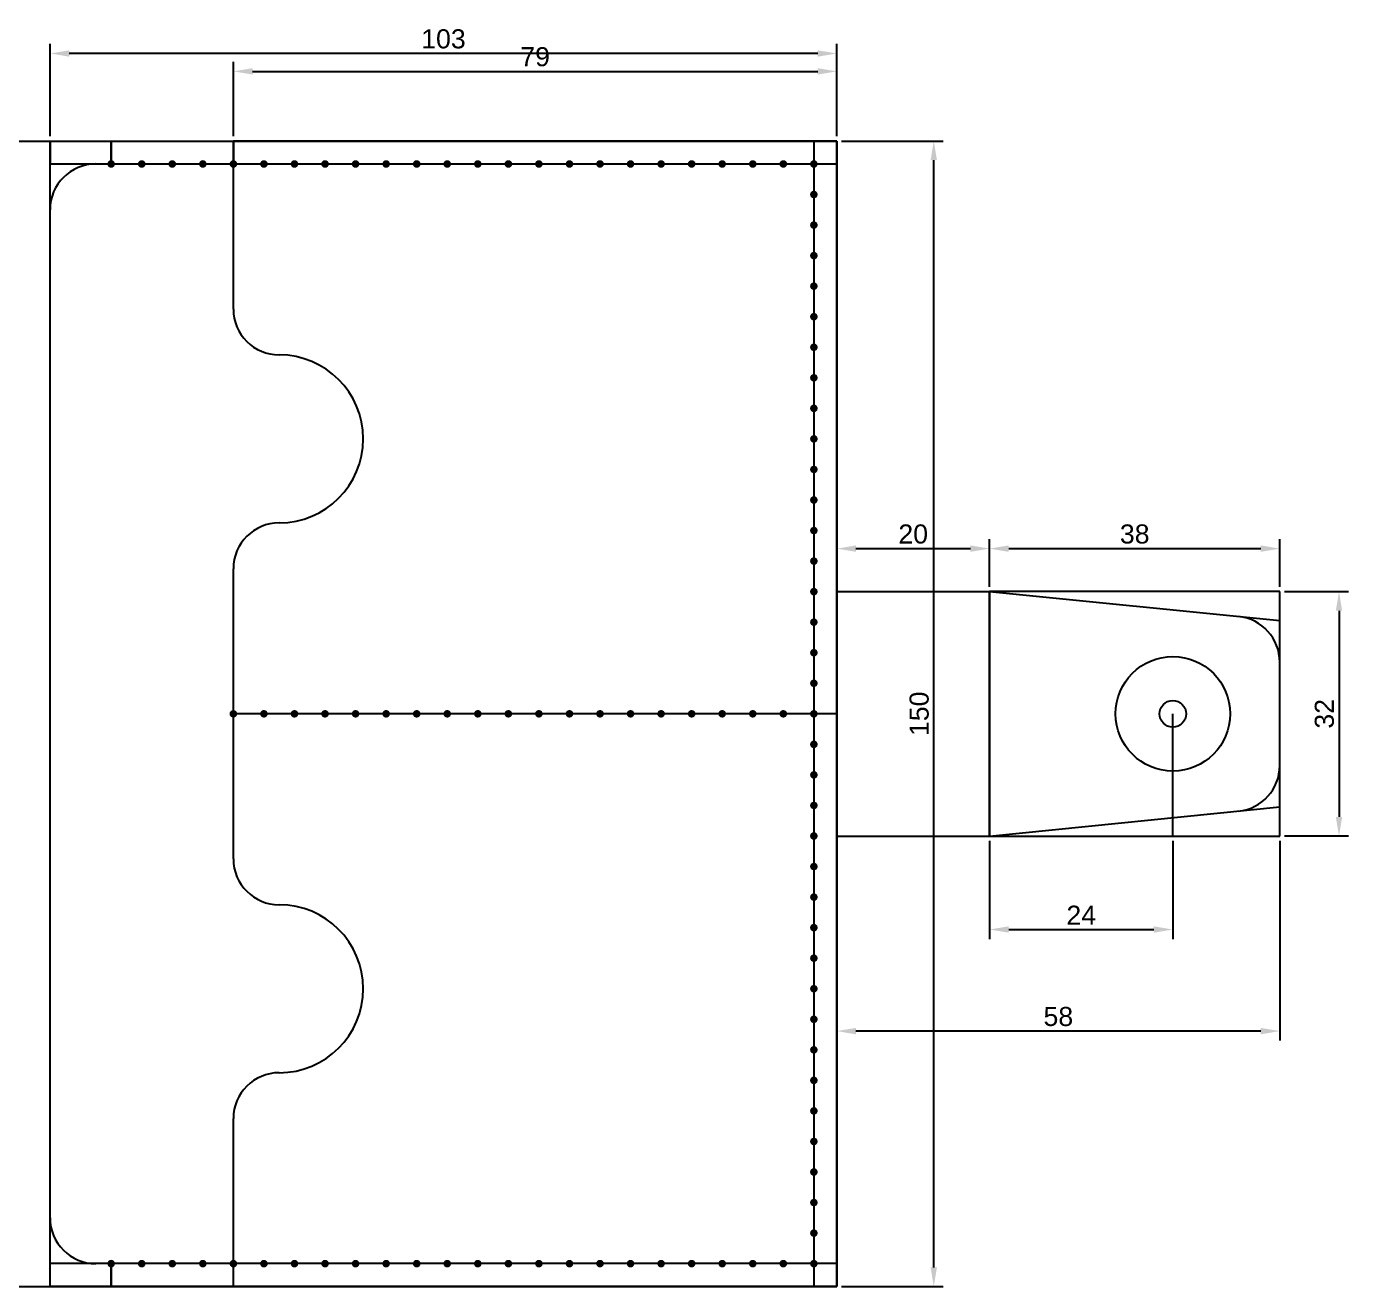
# Model space of a CAD drawing. Header units: millimetres. Extents: x 1335 to 6986, y 304 to 1543.
# Drawn here: x 1972.6 to 2145.7, y 325.8 to 490.8 of the extents above; entities that cross this region are included whole.
import ezdxf

# ---------------------------------------------------------------- set-up
doc = ezdxf.new("R2010")
doc.units = ezdxf.units.MM
doc.styles.get("Standard").update_dxf_attribs({"font": 'arial.ttf'})
doc.dimstyles.new('ISO-25', dxfattribs={"dimtxt": 2.5, "dimasz": 2.5, "dimexe": 1.25, "dimexo": 0.625, "dimtad": 1, "dimtxsty": 'Standard', "dimcen": 2.5, "dimadec": 0, "dimazin": 0, "dimtfac": 1, "dimtmove": 0, "dimatfit": 3, "dimfxl": 1, "dimarcsym": 0})

# ---------------------------------------------------------------- blocks, each defined once
blk = doc.blocks.new('*D61')
at = {"color": 0, "lineweight": -2, "transparency": 16777216}
for p, q in [((2079.36, 475.77), (2092.68, 475.77)), ((2091.43, 328.27), (2091.43, 473.27)), ((2079.36, 325.77), (2092.68, 325.77))]:
    blk.add_line(p, q, dxfattribs=at)
at = {"color": 0, "transparency": 16777216}
for points in [[(2091.02, 473.27), (2091.85, 473.27), (2091.43, 475.77)], [(2091.02, 328.27), (2091.85, 328.27), (2091.43, 325.77)]]:
    blk.add_solid(points, dxfattribs=at)
at = {"layer": 'Defpoints', "color": 0, "transparency": 16777216}
for p in [(2078.74, 475.77), (2091.43, 475.77), (2078.74, 325.77)]:
    blk.add_point(p, dxfattribs=at)
at = {"color": 0, "transparency": 16777216, "insert": (2089.53, 400.77), "char_height": 2.5, "attachment_point": 5, "rotation": 90}
blk.add_mtext('150', dxfattribs=at)
blk = doc.blocks.new('*D62')
at = {"color": 0, "lineweight": -2, "transparency": 16777216}
for p, q in [((1975.74, 476.39), (1975.74, 488.49)), ((2078.74, 476.39), (2078.74, 488.49)), ((2076.24, 487.24), (1978.24, 487.24))]:
    blk.add_line(p, q, dxfattribs=at)
at = {"color": 0, "transparency": 16777216}
for points in [[(1978.24, 487.65), (1978.24, 486.82), (1975.74, 487.24)], [(2076.24, 487.65), (2076.24, 486.82), (2078.74, 487.24)]]:
    blk.add_solid(points, dxfattribs=at)
at = {"layer": 'Defpoints', "color": 0, "transparency": 16777216}
for p in [(1975.74, 487.24), (1975.74, 475.77), (2078.74, 475.77)]:
    blk.add_point(p, dxfattribs=at)
at = {"color": 0, "transparency": 16777216, "insert": (2027.24, 489.14), "char_height": 2.5, "attachment_point": 5}
blk.add_mtext('103', dxfattribs=at)
blk = doc.blocks.new('*D63')
at = {"color": 0, "lineweight": -2, "transparency": 16777216}
for p, q in [((1999.74, 476.39), (1999.74, 486.15)), ((2002.24, 484.9), (2076.24, 484.9)), ((2078.74, 476.39), (2078.74, 486.15))]:
    blk.add_line(p, q, dxfattribs=at)
at = {"color": 0, "transparency": 16777216}
for points in [[(2002.24, 485.31), (2002.24, 484.48), (1999.74, 484.9)], [(2076.24, 485.31), (2076.24, 484.48), (2078.74, 484.9)]]:
    blk.add_solid(points, dxfattribs=at)
at = {"layer": 'Defpoints', "color": 0, "transparency": 16777216}
for p in [(2078.74, 484.9), (1999.74, 475.77), (2078.74, 475.77)]:
    blk.add_point(p, dxfattribs=at)
at = {"color": 0, "transparency": 16777216, "insert": (2039.24, 486.8), "char_height": 2.5, "attachment_point": 5}
blk.add_mtext('79', dxfattribs=at)
blk = doc.blocks.new('*D60')
at = {"color": 0, "lineweight": -2, "transparency": 16777216}
for p, q in [((2098.74, 384.14), (2098.74, 371.27)), ((2122.74, 384.14), (2122.74, 371.27)), ((2101.24, 372.52), (2120.24, 372.52))]:
    blk.add_line(p, q, dxfattribs=at)
at = {"color": 0, "transparency": 16777216}
for points in [[(2101.24, 372.94), (2101.24, 372.11), (2098.74, 372.52)], [(2120.24, 372.94), (2120.24, 372.11), (2122.74, 372.52)]]:
    blk.add_solid(points, dxfattribs=at)
at = {"layer": 'Defpoints', "color": 0, "transparency": 16777216}
for p in [(2098.74, 384.77), (2122.74, 384.77), (2122.74, 372.52)]:
    blk.add_point(p, dxfattribs=at)
at = {"color": 0, "transparency": 16777216, "insert": (2110.74, 374.4), "char_height": 2.5, "attachment_point": 5}
blk.add_mtext('24', dxfattribs=at)
blk = doc.blocks.new('*D64')
at = {"color": 0, "lineweight": -2, "transparency": 16777216}
for p, q in [((2137.36, 416.77), (2145.74, 416.77)), ((2144.49, 414.27), (2144.49, 387.27)), ((2137.36, 384.77), (2145.74, 384.77))]:
    blk.add_line(p, q, dxfattribs=at)
at = {"color": 0, "transparency": 16777216}
for points in [[(2144.07, 414.27), (2144.9, 414.27), (2144.49, 416.77)], [(2144.07, 387.27), (2144.9, 387.27), (2144.49, 384.77)]]:
    blk.add_solid(points, dxfattribs=at)
at = {"layer": 'Defpoints', "color": 0, "transparency": 16777216}
for p in [(2136.74, 416.77), (2136.74, 384.77), (2144.49, 384.77)]:
    blk.add_point(p, dxfattribs=at)
at = {"color": 0, "transparency": 16777216, "insert": (2142.58, 400.77), "char_height": 2.5, "attachment_point": 5, "rotation": 90}
blk.add_mtext('32', dxfattribs=at)
blk = doc.blocks.new('*D65')
at = {"color": 0, "lineweight": -2, "transparency": 16777216}
for p, q in [((2098.74, 417.39), (2098.74, 423.65)), ((2101.24, 422.4), (2134.24, 422.4)), ((2136.74, 417.39), (2136.74, 423.65))]:
    blk.add_line(p, q, dxfattribs=at)
at = {"color": 0, "transparency": 16777216}
for points in [[(2101.24, 422.82), (2101.24, 421.98), (2098.74, 422.4)], [(2134.24, 422.82), (2134.24, 421.98), (2136.74, 422.4)]]:
    blk.add_solid(points, dxfattribs=at)
at = {"layer": 'Defpoints', "color": 0, "transparency": 16777216}
for p in [(2136.74, 422.4), (2098.74, 416.77), (2136.74, 416.77)]:
    blk.add_point(p, dxfattribs=at)
at = {"color": 0, "transparency": 16777216, "insert": (2117.74, 424.3), "char_height": 2.5, "attachment_point": 5}
blk.add_mtext('38', dxfattribs=at)
blk = doc.blocks.new('*D66')
at = {"color": 0, "lineweight": -2, "transparency": 16777216}
for p, q in [((2078.74, 384.14), (2078.74, 357.97)), ((2136.74, 384.14), (2136.74, 357.97)), ((2134.24, 359.22), (2081.24, 359.22))]:
    blk.add_line(p, q, dxfattribs=at)
at = {"color": 0, "transparency": 16777216}
for points in [[(2081.24, 359.64), (2081.24, 358.8), (2078.74, 359.22)], [(2134.24, 359.64), (2134.24, 358.8), (2136.74, 359.22)]]:
    blk.add_solid(points, dxfattribs=at)
at = {"layer": 'Defpoints', "color": 0, "transparency": 16777216}
for p in [(2078.74, 384.77), (2136.74, 384.77), (2078.74, 359.22)]:
    blk.add_point(p, dxfattribs=at)
at = {"color": 0, "transparency": 16777216, "insert": (2107.74, 361.12), "char_height": 2.5, "attachment_point": 5}
blk.add_mtext('58', dxfattribs=at)
blk = doc.blocks.new('*D67')
at = {"color": 0, "lineweight": -2, "transparency": 16777216}
for p, q in [((2078.74, 417.39), (2078.74, 423.65)), ((2081.24, 422.4), (2096.24, 422.4)), ((2098.74, 417.39), (2098.74, 423.65))]:
    blk.add_line(p, q, dxfattribs=at)
at = {"color": 0, "transparency": 16777216}
for points in [[(2081.24, 422.82), (2081.24, 421.98), (2078.74, 422.4)], [(2096.24, 422.82), (2096.24, 421.98), (2098.74, 422.4)]]:
    blk.add_solid(points, dxfattribs=at)
at = {"layer": 'Defpoints', "color": 0, "transparency": 16777216}
for p in [(2098.74, 422.4), (2078.74, 416.77), (2098.74, 416.77)]:
    blk.add_point(p, dxfattribs=at)
at = {"color": 0, "transparency": 16777216, "insert": (2088.74, 424.3), "char_height": 2.5, "attachment_point": 5}
blk.add_mtext('20', dxfattribs=at)

msp = doc.modelspace()

# ---------------------------------------------------------------- hatches: boundary and pattern name
h = msp.add_hatch(color=256)
h.dxf.hatch_style = 1
h.paths.add_polyline_path([(1983.235, 472.768, -1), (1984.235, 472.768, -1)])
h = msp.add_hatch(color=256)
h.dxf.hatch_style = 1
h.paths.add_polyline_path([(1987.235, 472.768, -1), (1988.235, 472.768, -1)])
h = msp.add_hatch(color=256)
h.dxf.hatch_style = 1
h.paths.add_polyline_path([(1991.235, 472.768, -1), (1992.235, 472.768, -1)])
h = msp.add_hatch(color=256)
h.dxf.hatch_style = 1
h.paths.add_polyline_path([(1995.235, 472.768, -1), (1996.235, 472.768, -1)])
h = msp.add_hatch(color=256)
h.dxf.hatch_style = 1
h.paths.add_polyline_path([(1999.235, 472.768, -1), (2000.235, 472.768, -1)])
h = msp.add_hatch(color=256)
h.dxf.hatch_style = 1
h.paths.add_polyline_path([(2000.235, 472.768, 1), (1999.235, 472.768, 1)])
h = msp.add_hatch(color=256)
h.dxf.hatch_style = 1
h.paths.add_polyline_path([(2003.235, 472.768, -1), (2004.235, 472.768, -1)])
h = msp.add_hatch(color=256)
h.dxf.hatch_style = 1
h.paths.add_polyline_path([(2004.235, 472.768, 1), (2003.235, 472.768, 1)])
h = msp.add_hatch(color=256)
h.dxf.hatch_style = 1
h.paths.add_polyline_path([(2007.235, 472.768, -1), (2008.235, 472.768, -1)])
h = msp.add_hatch(color=256)
h.dxf.hatch_style = 1
h.paths.add_polyline_path([(2008.235, 472.768, 1), (2007.235, 472.768, 1)])
h = msp.add_hatch(color=256)
h.dxf.hatch_style = 1
h.paths.add_polyline_path([(2011.235, 472.768, -1), (2012.235, 472.768, -1)])
h = msp.add_hatch(color=256)
h.dxf.hatch_style = 1
h.paths.add_polyline_path([(2012.235, 472.768, 1), (2011.235, 472.768, 1)])
h = msp.add_hatch(color=256)
h.dxf.hatch_style = 1
h.paths.add_polyline_path([(2015.235, 472.768, -1), (2016.235, 472.768, -1)])
h = msp.add_hatch(color=256)
h.dxf.hatch_style = 1
h.paths.add_polyline_path([(2016.235, 472.768, 1), (2015.235, 472.768, 1)])
h = msp.add_hatch(color=256)
h.dxf.hatch_style = 1
h.paths.add_polyline_path([(2019.235, 472.768, -1), (2020.235, 472.768, -1)])
h = msp.add_hatch(color=256)
h.dxf.hatch_style = 1
h.paths.add_polyline_path([(2020.235, 472.768, 1), (2019.235, 472.768, 1)])
h = msp.add_hatch(color=256)
h.dxf.hatch_style = 1
h.paths.add_polyline_path([(2023.235, 472.768, -1), (2024.235, 472.768, -1)])
h = msp.add_hatch(color=256)
h.dxf.hatch_style = 1
h.paths.add_polyline_path([(2024.235, 472.768, 1), (2023.235, 472.768, 1)])
h = msp.add_hatch(color=256)
h.dxf.hatch_style = 1
h.paths.add_polyline_path([(2027.235, 472.768, -1), (2028.235, 472.768, -1)])
h = msp.add_hatch(color=256)
h.dxf.hatch_style = 1
h.paths.add_polyline_path([(2028.235, 472.768, 1), (2027.235, 472.768, 1)])
h = msp.add_hatch(color=256)
h.dxf.hatch_style = 1
h.paths.add_polyline_path([(2031.235, 472.768, -1), (2032.235, 472.768, -1)])
h = msp.add_hatch(color=256)
h.dxf.hatch_style = 1
h.paths.add_polyline_path([(2032.235, 472.768, 1), (2031.235, 472.768, 1)])
h = msp.add_hatch(color=256)
h.dxf.hatch_style = 1
h.paths.add_polyline_path([(2035.235, 472.768, -1), (2036.235, 472.768, -1)])
h = msp.add_hatch(color=256)
h.dxf.hatch_style = 1
h.paths.add_polyline_path([(2036.235, 472.768, 1), (2035.235, 472.768, 1)])
h = msp.add_hatch(color=256)
h.dxf.hatch_style = 1
h.paths.add_polyline_path([(2039.235, 472.768, -1), (2040.235, 472.768, -1)])
h = msp.add_hatch(color=256)
h.dxf.hatch_style = 1
h.paths.add_polyline_path([(2040.235, 472.768, 1), (2039.235, 472.768, 1)])
h = msp.add_hatch(color=256)
h.dxf.hatch_style = 1
h.paths.add_polyline_path([(2043.235, 472.768, -1), (2044.235, 472.768, -1)])
h = msp.add_hatch(color=256)
h.dxf.hatch_style = 1
h.paths.add_polyline_path([(2044.235, 472.768, 1), (2043.235, 472.768, 1)])
h = msp.add_hatch(color=256)
h.dxf.hatch_style = 1
h.paths.add_polyline_path([(2047.235, 472.768, -1), (2048.235, 472.768, -1)])
h = msp.add_hatch(color=256)
h.dxf.hatch_style = 1
h.paths.add_polyline_path([(2048.235, 472.768, 1), (2047.235, 472.768, 1)])
h = msp.add_hatch(color=256)
h.dxf.hatch_style = 1
h.paths.add_polyline_path([(2051.235, 472.768, -1), (2052.235, 472.768, -1)])
h = msp.add_hatch(color=256)
h.dxf.hatch_style = 1
h.paths.add_polyline_path([(2052.235, 472.768, 1), (2051.235, 472.768, 1)])
h = msp.add_hatch(color=256)
h.dxf.hatch_style = 1
h.paths.add_polyline_path([(2055.235, 472.768, -1), (2056.235, 472.768, -1)])
h = msp.add_hatch(color=256)
h.dxf.hatch_style = 1
h.paths.add_polyline_path([(2056.235, 472.768, 1), (2055.235, 472.768, 1)])
h = msp.add_hatch(color=256)
h.dxf.hatch_style = 1
h.paths.add_polyline_path([(2059.235, 472.768, -1), (2060.235, 472.768, -1)])
h = msp.add_hatch(color=256)
h.dxf.hatch_style = 1
h.paths.add_polyline_path([(2060.235, 472.768, 1), (2059.235, 472.768, 1)])
h = msp.add_hatch(color=256)
h.dxf.hatch_style = 1
h.paths.add_polyline_path([(2063.235, 472.768, -1), (2064.235, 472.768, -1)])
h = msp.add_hatch(color=256)
h.dxf.hatch_style = 1
h.paths.add_polyline_path([(2064.235, 472.768, 1), (2063.235, 472.768, 1)])
h = msp.add_hatch(color=256)
h.dxf.hatch_style = 1
h.paths.add_polyline_path([(2067.235, 472.768, -1), (2068.235, 472.768, -1)])
h = msp.add_hatch(color=256)
h.dxf.hatch_style = 1
h.paths.add_polyline_path([(2068.235, 472.768, 1), (2067.235, 472.768, 1)])
h = msp.add_hatch(color=256)
h.dxf.hatch_style = 1
h.paths.add_polyline_path([(2071.235, 472.768, -1), (2072.235, 472.768, -1)])
h = msp.add_hatch(color=256)
h.dxf.hatch_style = 1
h.paths.add_polyline_path([(2072.235, 472.768, 1), (2071.235, 472.768, 1)])
h = msp.add_hatch(color=256)
h.dxf.hatch_style = 1
h.paths.add_polyline_path([(2075.235, 472.768, -1), (2076.235, 472.768, -1)])
h = msp.add_hatch(color=256)
h.dxf.hatch_style = 1
h.paths.add_polyline_path([(2076.235, 472.768, 1), (2075.235, 472.768, 1)])
h = msp.add_hatch(color=256)
h.dxf.hatch_style = 1
h.paths.add_polyline_path([(2075.235, 468.768, -1), (2076.235, 468.768, -1)])
h = msp.add_hatch(color=256)
h.dxf.hatch_style = 1
h.paths.add_polyline_path([(2076.235, 468.768, 1), (2075.235, 468.768, 1)])
h = msp.add_hatch(color=256)
h.dxf.hatch_style = 1
h.paths.add_polyline_path([(2075.235, 464.768, -1), (2076.235, 464.768, -1)])
h = msp.add_hatch(color=256)
h.dxf.hatch_style = 1
h.paths.add_polyline_path([(2076.235, 464.768, 1), (2075.235, 464.768, 1)])
h = msp.add_hatch(color=256)
h.dxf.hatch_style = 1
h.paths.add_polyline_path([(2075.235, 460.768, -1), (2076.235, 460.768, -1)])
h = msp.add_hatch(color=256)
h.dxf.hatch_style = 1
h.paths.add_polyline_path([(2076.235, 460.768, 1), (2075.235, 460.768, 1)])
h = msp.add_hatch(color=256)
h.dxf.hatch_style = 1
h.paths.add_polyline_path([(2075.235, 456.768, -1), (2076.235, 456.768, -1)])
h = msp.add_hatch(color=256)
h.dxf.hatch_style = 1
h.paths.add_polyline_path([(2076.235, 456.768, 1), (2075.235, 456.768, 1)])
h = msp.add_hatch(color=256)
h.dxf.hatch_style = 1
h.paths.add_polyline_path([(2075.235, 452.768, -1), (2076.235, 452.768, -1)])
h = msp.add_hatch(color=256)
h.dxf.hatch_style = 1
h.paths.add_polyline_path([(2076.235, 452.768, 1), (2075.235, 452.768, 1)])
h = msp.add_hatch(color=256)
h.dxf.hatch_style = 1
h.paths.add_polyline_path([(2075.235, 448.768, -1), (2076.235, 448.768, -1)])
h = msp.add_hatch(color=256)
h.dxf.hatch_style = 1
h.paths.add_polyline_path([(2076.235, 448.768, 1), (2075.235, 448.768, 1)])
h = msp.add_hatch(color=256)
h.dxf.hatch_style = 1
h.paths.add_polyline_path([(2075.235, 444.768, -1), (2076.235, 444.768, -1)])
h = msp.add_hatch(color=256)
h.dxf.hatch_style = 1
h.paths.add_polyline_path([(2076.235, 444.768, 1), (2075.235, 444.768, 1)])
h = msp.add_hatch(color=256)
h.dxf.hatch_style = 1
h.paths.add_polyline_path([(2075.235, 440.768, -1), (2076.235, 440.768, -1)])
h = msp.add_hatch(color=256)
h.dxf.hatch_style = 1
h.paths.add_polyline_path([(2076.235, 440.768, 1), (2075.235, 440.768, 1)])
h = msp.add_hatch(color=256)
h.dxf.hatch_style = 1
h.paths.add_polyline_path([(2075.235, 436.768, -1), (2076.235, 436.768, -1)])
h = msp.add_hatch(color=256)
h.dxf.hatch_style = 1
h.paths.add_polyline_path([(2076.235, 436.768, 1), (2075.235, 436.768, 1)])
h = msp.add_hatch(color=256)
h.dxf.hatch_style = 1
h.paths.add_polyline_path([(2075.235, 432.768, -1), (2076.235, 432.768, -1)])
h = msp.add_hatch(color=256)
h.dxf.hatch_style = 1
h.paths.add_polyline_path([(2076.235, 432.768, 1), (2075.235, 432.768, 1)])
h = msp.add_hatch(color=256)
h.dxf.hatch_style = 1
h.paths.add_polyline_path([(2075.235, 428.768, -1), (2076.235, 428.768, -1)])
h = msp.add_hatch(color=256)
h.dxf.hatch_style = 1
h.paths.add_polyline_path([(2076.235, 428.768, 1), (2075.235, 428.768, 1)])
h = msp.add_hatch(color=256)
h.dxf.hatch_style = 1
h.paths.add_polyline_path([(2075.235, 424.768, -1), (2076.235, 424.768, -1)])
h = msp.add_hatch(color=256)
h.dxf.hatch_style = 1
h.paths.add_polyline_path([(2076.235, 424.768, 1), (2075.235, 424.768, 1)])
h = msp.add_hatch(color=256)
h.dxf.hatch_style = 1
h.paths.add_polyline_path([(2075.235, 420.768, -1), (2076.235, 420.768, -1)])
h = msp.add_hatch(color=256)
h.dxf.hatch_style = 1
h.paths.add_polyline_path([(2076.235, 420.768, 1), (2075.235, 420.768, 1)])
h = msp.add_hatch(color=256)
h.dxf.hatch_style = 1
h.paths.add_polyline_path([(2075.235, 416.768, -1), (2076.235, 416.768, -1)])
h = msp.add_hatch(color=256)
h.dxf.hatch_style = 1
h.paths.add_polyline_path([(2076.235, 416.768, 1), (2075.235, 416.768, 1)])
h = msp.add_hatch(color=256)
h.dxf.hatch_style = 1
h.paths.add_polyline_path([(2075.235, 412.768, -1), (2076.235, 412.768, -1)])
h = msp.add_hatch(color=256)
h.dxf.hatch_style = 1
h.paths.add_polyline_path([(2076.235, 412.768, 1), (2075.235, 412.768, 1)])
h = msp.add_hatch(color=256)
h.dxf.hatch_style = 1
h.paths.add_polyline_path([(2075.235, 408.768, -1), (2076.235, 408.768, -1)])
h = msp.add_hatch(color=256)
h.dxf.hatch_style = 1
h.paths.add_polyline_path([(2076.235, 408.768, 1), (2075.235, 408.768, 1)])
h = msp.add_hatch(color=256)
h.dxf.hatch_style = 1
h.paths.add_polyline_path([(2075.235, 404.768, -1), (2076.235, 404.768, -1)])
h = msp.add_hatch(color=256)
h.dxf.hatch_style = 1
h.paths.add_polyline_path([(2076.235, 404.768, 1), (2075.235, 404.768, 1)])
h = msp.add_hatch(color=256)
h.dxf.hatch_style = 1
h.paths.add_polyline_path([(2000.235, 400.768, 1), (1999.235, 400.768, 1)])
h = msp.add_hatch(color=256)
h.dxf.hatch_style = 1
h.paths.add_polyline_path([(2004.235, 400.768, 1), (2003.235, 400.768, 1)])
h = msp.add_hatch(color=256)
h.dxf.hatch_style = 1
h.paths.add_polyline_path([(2008.235, 400.768, 1), (2007.235, 400.768, 1)])
h = msp.add_hatch(color=256)
h.dxf.hatch_style = 1
h.paths.add_polyline_path([(2012.235, 400.768, 1), (2011.235, 400.768, 1)])
h = msp.add_hatch(color=256)
h.dxf.hatch_style = 1
h.paths.add_polyline_path([(2016.235, 400.768, 1), (2015.235, 400.768, 1)])
h = msp.add_hatch(color=256)
h.dxf.hatch_style = 1
h.paths.add_polyline_path([(2020.235, 400.768, 1), (2019.235, 400.768, 1)])
h = msp.add_hatch(color=256)
h.dxf.hatch_style = 1
h.paths.add_polyline_path([(2024.235, 400.768, 1), (2023.235, 400.768, 1)])
h = msp.add_hatch(color=256)
h.dxf.hatch_style = 1
h.paths.add_polyline_path([(2028.235, 400.768, 1), (2027.235, 400.768, 1)])
h = msp.add_hatch(color=256)
h.dxf.hatch_style = 1
h.paths.add_polyline_path([(2032.235, 400.768, 1), (2031.235, 400.768, 1)])
h = msp.add_hatch(color=256)
h.dxf.hatch_style = 1
h.paths.add_polyline_path([(2036.235, 400.768, 1), (2035.235, 400.768, 1)])
h = msp.add_hatch(color=256)
h.dxf.hatch_style = 1
h.paths.add_polyline_path([(2040.235, 400.768, 1), (2039.235, 400.768, 1)])
h = msp.add_hatch(color=256)
h.dxf.hatch_style = 1
h.paths.add_polyline_path([(2044.235, 400.768, 1), (2043.235, 400.768, 1)])
h = msp.add_hatch(color=256)
h.dxf.hatch_style = 1
h.paths.add_polyline_path([(2048.235, 400.768, 1), (2047.235, 400.768, 1)])
h = msp.add_hatch(color=256)
h.dxf.hatch_style = 1
h.paths.add_polyline_path([(2052.235, 400.768, 1), (2051.235, 400.768, 1)])
h = msp.add_hatch(color=256)
h.dxf.hatch_style = 1
h.paths.add_polyline_path([(2056.235, 400.768, 1), (2055.235, 400.768, 1)])
h = msp.add_hatch(color=256)
h.dxf.hatch_style = 1
h.paths.add_polyline_path([(2060.235, 400.768, 1), (2059.235, 400.768, 1)])
h = msp.add_hatch(color=256)
h.dxf.hatch_style = 1
h.paths.add_polyline_path([(2064.235, 400.768, 1), (2063.235, 400.768, 1)])
h = msp.add_hatch(color=256)
h.dxf.hatch_style = 1
h.paths.add_polyline_path([(2068.235, 400.768, 1), (2067.235, 400.768, 1)])
h = msp.add_hatch(color=256)
h.dxf.hatch_style = 1
h.paths.add_polyline_path([(2072.235, 400.768, 1), (2071.235, 400.768, 1)])
h = msp.add_hatch(color=256)
h.dxf.hatch_style = 1
h.paths.add_polyline_path([(2075.235, 400.768, -1), (2076.235, 400.768, -1)])
h = msp.add_hatch(color=256)
h.dxf.hatch_style = 1
h.paths.add_polyline_path([(2076.235, 400.768, 1), (2075.235, 400.768, 1)])
h = msp.add_hatch(color=256)
h.dxf.hatch_style = 1
h.paths.add_polyline_path([(2075.235, 396.768, -1), (2076.235, 396.768, -1)])
h = msp.add_hatch(color=256)
h.dxf.hatch_style = 1
h.paths.add_polyline_path([(2076.235, 396.768, 1), (2075.235, 396.768, 1)])
h = msp.add_hatch(color=256)
h.dxf.hatch_style = 1
h.paths.add_polyline_path([(2075.235, 392.768, -1), (2076.235, 392.768, -1)])
h = msp.add_hatch(color=256)
h.dxf.hatch_style = 1
h.paths.add_polyline_path([(2076.235, 392.768, 1), (2075.235, 392.768, 1)])
h = msp.add_hatch(color=256)
h.dxf.hatch_style = 1
h.paths.add_polyline_path([(2075.235, 388.768, -1), (2076.235, 388.768, -1)])
h = msp.add_hatch(color=256)
h.dxf.hatch_style = 1
h.paths.add_polyline_path([(2076.235, 388.768, 1), (2075.235, 388.768, 1)])
h = msp.add_hatch(color=256)
h.dxf.hatch_style = 1
h.paths.add_polyline_path([(2075.235, 384.768, -1), (2076.235, 384.768, -1)])
h = msp.add_hatch(color=256)
h.dxf.hatch_style = 1
h.paths.add_polyline_path([(2076.235, 384.768, 1), (2075.235, 384.768, 1)])
h = msp.add_hatch(color=256)
h.dxf.hatch_style = 1
h.paths.add_polyline_path([(2075.235, 380.768, -1), (2076.235, 380.768, -1)])
h = msp.add_hatch(color=256)
h.dxf.hatch_style = 1
h.paths.add_polyline_path([(2076.235, 380.768, 1), (2075.235, 380.768, 1)])
h = msp.add_hatch(color=256)
h.dxf.hatch_style = 1
h.paths.add_polyline_path([(2075.235, 376.768, -1), (2076.235, 376.768, -1)])
h = msp.add_hatch(color=256)
h.dxf.hatch_style = 1
h.paths.add_polyline_path([(2076.235, 376.768, 1), (2075.235, 376.768, 1)])
h = msp.add_hatch(color=256)
h.dxf.hatch_style = 1
h.paths.add_polyline_path([(2075.235, 372.768, -1), (2076.235, 372.768, -1)])
h = msp.add_hatch(color=256)
h.dxf.hatch_style = 1
h.paths.add_polyline_path([(2076.235, 372.768, 1), (2075.235, 372.768, 1)])
h = msp.add_hatch(color=256)
h.dxf.hatch_style = 1
h.paths.add_polyline_path([(2075.235, 368.768, -1), (2076.235, 368.768, -1)])
h = msp.add_hatch(color=256)
h.dxf.hatch_style = 1
h.paths.add_polyline_path([(2076.235, 368.768, 1), (2075.235, 368.768, 1)])
h = msp.add_hatch(color=256)
h.dxf.hatch_style = 1
h.paths.add_polyline_path([(2075.235, 364.768, -1), (2076.235, 364.768, -1)])
h = msp.add_hatch(color=256)
h.dxf.hatch_style = 1
h.paths.add_polyline_path([(2076.235, 364.768, 1), (2075.235, 364.768, 1)])
h = msp.add_hatch(color=256)
h.dxf.hatch_style = 1
h.paths.add_polyline_path([(2075.235, 360.768, -1), (2076.235, 360.768, -1)])
h = msp.add_hatch(color=256)
h.dxf.hatch_style = 1
h.paths.add_polyline_path([(2076.235, 360.768, 1), (2075.235, 360.768, 1)])
h = msp.add_hatch(color=256)
h.dxf.hatch_style = 1
h.paths.add_polyline_path([(2075.235, 356.768, -1), (2076.235, 356.768, -1)])
h = msp.add_hatch(color=256)
h.dxf.hatch_style = 1
h.paths.add_polyline_path([(2076.235, 356.768, 1), (2075.235, 356.768, 1)])
h = msp.add_hatch(color=256)
h.dxf.hatch_style = 1
h.paths.add_polyline_path([(2075.235, 352.768, -1), (2076.235, 352.768, -1)])
h = msp.add_hatch(color=256)
h.dxf.hatch_style = 1
h.paths.add_polyline_path([(2076.235, 352.768, 1), (2075.235, 352.768, 1)])
h = msp.add_hatch(color=256)
h.dxf.hatch_style = 1
h.paths.add_polyline_path([(2075.235, 348.768, -1), (2076.235, 348.768, -1)])
h = msp.add_hatch(color=256)
h.dxf.hatch_style = 1
h.paths.add_polyline_path([(2076.235, 348.768, 1), (2075.235, 348.768, 1)])
h = msp.add_hatch(color=256)
h.dxf.hatch_style = 1
h.paths.add_polyline_path([(2075.235, 344.768, -1), (2076.235, 344.768, -1)])
h = msp.add_hatch(color=256)
h.dxf.hatch_style = 1
h.paths.add_polyline_path([(2076.235, 344.768, 1), (2075.235, 344.768, 1)])
h = msp.add_hatch(color=256)
h.dxf.hatch_style = 1
h.paths.add_polyline_path([(2075.235, 340.768, -1), (2076.235, 340.768, -1)])
h = msp.add_hatch(color=256)
h.dxf.hatch_style = 1
h.paths.add_polyline_path([(2076.235, 340.768, 1), (2075.235, 340.768, 1)])
h = msp.add_hatch(color=256)
h.dxf.hatch_style = 1
h.paths.add_polyline_path([(2075.235, 336.768, -1), (2076.235, 336.768, -1)])
h = msp.add_hatch(color=256)
h.dxf.hatch_style = 1
h.paths.add_polyline_path([(2076.235, 336.768, 1), (2075.235, 336.768, 1)])
h = msp.add_hatch(color=256)
h.dxf.hatch_style = 1
h.paths.add_polyline_path([(2075.235, 332.768, -1), (2076.235, 332.768, -1)])
h = msp.add_hatch(color=256)
h.dxf.hatch_style = 1
h.paths.add_polyline_path([(2076.235, 332.768, 1), (2075.235, 332.768, 1)])
h = msp.add_hatch(color=256)
h.dxf.hatch_style = 1
h.paths.add_polyline_path([(1983.235, 328.768, -1), (1984.235, 328.768, -1)])
h = msp.add_hatch(color=256)
h.dxf.hatch_style = 1
h.paths.add_polyline_path([(1987.235, 328.768, -1), (1988.235, 328.768, -1)])
h = msp.add_hatch(color=256)
h.dxf.hatch_style = 1
h.paths.add_polyline_path([(1991.235, 328.768, -1), (1992.235, 328.768, -1)])
h = msp.add_hatch(color=256)
h.dxf.hatch_style = 1
h.paths.add_polyline_path([(1995.235, 328.768, -1), (1996.235, 328.768, -1)])
h = msp.add_hatch(color=256)
h.dxf.hatch_style = 1
h.paths.add_polyline_path([(1999.235, 328.768, -1), (2000.235, 328.768, -1)])
h = msp.add_hatch(color=256)
h.dxf.hatch_style = 1
h.paths.add_polyline_path([(2000.235, 328.768, 1), (1999.235, 328.768, 1)])
h = msp.add_hatch(color=256)
h.dxf.hatch_style = 1
h.paths.add_polyline_path([(2003.235, 328.768, -1), (2004.235, 328.768, -1)])
h = msp.add_hatch(color=256)
h.dxf.hatch_style = 1
h.paths.add_polyline_path([(2004.235, 328.768, 1), (2003.235, 328.768, 1)])
h = msp.add_hatch(color=256)
h.dxf.hatch_style = 1
h.paths.add_polyline_path([(2007.235, 328.768, -1), (2008.235, 328.768, -1)])
h = msp.add_hatch(color=256)
h.dxf.hatch_style = 1
h.paths.add_polyline_path([(2008.235, 328.768, 1), (2007.235, 328.768, 1)])
h = msp.add_hatch(color=256)
h.dxf.hatch_style = 1
h.paths.add_polyline_path([(2011.235, 328.768, -1), (2012.235, 328.768, -1)])
h = msp.add_hatch(color=256)
h.dxf.hatch_style = 1
h.paths.add_polyline_path([(2012.235, 328.768, 1), (2011.235, 328.768, 1)])
h = msp.add_hatch(color=256)
h.dxf.hatch_style = 1
h.paths.add_polyline_path([(2015.235, 328.768, -1), (2016.235, 328.768, -1)])
h = msp.add_hatch(color=256)
h.dxf.hatch_style = 1
h.paths.add_polyline_path([(2016.235, 328.768, 1), (2015.235, 328.768, 1)])
h = msp.add_hatch(color=256)
h.dxf.hatch_style = 1
h.paths.add_polyline_path([(2019.235, 328.768, -1), (2020.235, 328.768, -1)])
h = msp.add_hatch(color=256)
h.dxf.hatch_style = 1
h.paths.add_polyline_path([(2020.235, 328.768, 1), (2019.235, 328.768, 1)])
h = msp.add_hatch(color=256)
h.dxf.hatch_style = 1
h.paths.add_polyline_path([(2023.235, 328.768, -1), (2024.235, 328.768, -1)])
h = msp.add_hatch(color=256)
h.dxf.hatch_style = 1
h.paths.add_polyline_path([(2024.235, 328.768, 1), (2023.235, 328.768, 1)])
h = msp.add_hatch(color=256)
h.dxf.hatch_style = 1
h.paths.add_polyline_path([(2027.235, 328.768, -1), (2028.235, 328.768, -1)])
h = msp.add_hatch(color=256)
h.dxf.hatch_style = 1
h.paths.add_polyline_path([(2028.235, 328.768, 1), (2027.235, 328.768, 1)])
h = msp.add_hatch(color=256)
h.dxf.hatch_style = 1
h.paths.add_polyline_path([(2031.235, 328.768, -1), (2032.235, 328.768, -1)])
h = msp.add_hatch(color=256)
h.dxf.hatch_style = 1
h.paths.add_polyline_path([(2032.235, 328.768, 1), (2031.235, 328.768, 1)])
h = msp.add_hatch(color=256)
h.dxf.hatch_style = 1
h.paths.add_polyline_path([(2035.235, 328.768, -1), (2036.235, 328.768, -1)])
h = msp.add_hatch(color=256)
h.dxf.hatch_style = 1
h.paths.add_polyline_path([(2036.235, 328.768, 1), (2035.235, 328.768, 1)])
h = msp.add_hatch(color=256)
h.dxf.hatch_style = 1
h.paths.add_polyline_path([(2039.235, 328.768, -1), (2040.235, 328.768, -1)])
h = msp.add_hatch(color=256)
h.dxf.hatch_style = 1
h.paths.add_polyline_path([(2040.235, 328.768, 1), (2039.235, 328.768, 1)])
h = msp.add_hatch(color=256)
h.dxf.hatch_style = 1
h.paths.add_polyline_path([(2043.235, 328.768, -1), (2044.235, 328.768, -1)])
h = msp.add_hatch(color=256)
h.dxf.hatch_style = 1
h.paths.add_polyline_path([(2044.235, 328.768, 1), (2043.235, 328.768, 1)])
h = msp.add_hatch(color=256)
h.dxf.hatch_style = 1
h.paths.add_polyline_path([(2047.235, 328.768, -1), (2048.235, 328.768, -1)])
h = msp.add_hatch(color=256)
h.dxf.hatch_style = 1
h.paths.add_polyline_path([(2048.235, 328.768, 1), (2047.235, 328.768, 1)])
h = msp.add_hatch(color=256)
h.dxf.hatch_style = 1
h.paths.add_polyline_path([(2051.235, 328.768, -1), (2052.235, 328.768, -1)])
h = msp.add_hatch(color=256)
h.dxf.hatch_style = 1
h.paths.add_polyline_path([(2052.235, 328.768, 1), (2051.235, 328.768, 1)])
h = msp.add_hatch(color=256)
h.dxf.hatch_style = 1
h.paths.add_polyline_path([(2055.235, 328.768, -1), (2056.235, 328.768, -1)])
h = msp.add_hatch(color=256)
h.dxf.hatch_style = 1
h.paths.add_polyline_path([(2056.235, 328.768, 1), (2055.235, 328.768, 1)])
h = msp.add_hatch(color=256)
h.dxf.hatch_style = 1
h.paths.add_polyline_path([(2059.235, 328.768, -1), (2060.235, 328.768, -1)])
h = msp.add_hatch(color=256)
h.dxf.hatch_style = 1
h.paths.add_polyline_path([(2060.235, 328.768, 1), (2059.235, 328.768, 1)])
h = msp.add_hatch(color=256)
h.dxf.hatch_style = 1
h.paths.add_polyline_path([(2063.235, 328.768, -1), (2064.235, 328.768, -1)])
h = msp.add_hatch(color=256)
h.dxf.hatch_style = 1
h.paths.add_polyline_path([(2064.235, 328.768, 1), (2063.235, 328.768, 1)])
h = msp.add_hatch(color=256)
h.dxf.hatch_style = 1
h.paths.add_polyline_path([(2067.235, 328.768, -1), (2068.235, 328.768, -1)])
h = msp.add_hatch(color=256)
h.dxf.hatch_style = 1
h.paths.add_polyline_path([(2068.235, 328.768, 1), (2067.235, 328.768, 1)])
h = msp.add_hatch(color=256)
h.dxf.hatch_style = 1
h.paths.add_polyline_path([(2071.235, 328.768, -1), (2072.235, 328.768, -1)])
h = msp.add_hatch(color=256)
h.dxf.hatch_style = 1
h.paths.add_polyline_path([(2072.235, 328.768, 1), (2071.235, 328.768, 1)])
h = msp.add_hatch(color=256)
h.dxf.hatch_style = 1
h.paths.add_polyline_path([(2075.235, 328.768, -1), (2076.235, 328.768, -1)])
h = msp.add_hatch(color=256)
h.dxf.hatch_style = 1
h.paths.add_polyline_path([(2076.235, 328.768, 1), (2075.235, 328.768, 1)])

# ---------------------------------------------------------------- linework, layer by layer
for p, q in [((1955.735, 475.768), (1975.735, 475.768)), ((1975.735, 325.768), (1975.735, 475.768)), ((1975.735, 475.768), (2078.735, 475.768)), ((1975.735, 475.768), (1975.735, 472.768)), ((1975.735, 475.768), (1983.735, 475.768)), ((1983.735, 475.768), (1983.735, 472.768)), ((1983.735, 472.768), (1983.735, 475.768)), ((1983.735, 475.768), (2078.735, 475.768)), ((2078.735, 475.768), (1999.735, 475.768)), ((1999.735, 475.768), (1999.735, 472.768)), ((1999.735, 453.768), (1999.735, 475.768)), ((2078.735, 475.768), (2075.735, 475.768)), ((2075.735, 475.768), (2075.735, 325.768)), ((2078.735, 475.768), (2075.735, 475.768)), ((2075.735, 475.768), (2075.735, 325.768)), ((2078.735, 475.768), (2078.735, 325.768)), ((2078.735, 472.768), (2078.735, 475.768)), ((2078.735, 325.768), (2078.735, 475.768)), ((2078.735, 472.768), (2078.735, 475.768)), ((1975.735, 472.768), (2078.735, 472.768)), ((1999.735, 472.768), (2078.735, 472.768)), ((2078.735, 380.768), (2078.735, 420.768)), ((1999.735, 400.768), (1999.735, 419.768)), ((2078.735, 384.768), (2078.735, 416.768)), ((2078.735, 416.768), (2098.735, 416.768)), ((2098.735, 384.768), (2098.735, 416.768)), ((2098.735, 416.768), (2098.735, 384.768)), ((2136.735, 416.768), (2098.735, 416.768)), ((2098.735, 416.768), (2136.735, 412.968)), ((2098.735, 384.768), (2098.735, 416.768)), ((2136.735, 384.768), (2136.735, 416.768)), ((2078.735, 400.768), (1999.735, 400.768)), ((1999.735, 381.768), (1999.735, 400.768)), ((2078.735, 325.768), (2078.735, 400.768)), ((2078.735, 400.768), (2078.735, 380.768)), ((2122.735, 384.768), (2122.735, 400.768)), ((2098.735, 384.768), (2136.735, 388.568)), ((2078.735, 380.768), (2078.735, 384.768)), ((2078.735, 384.768), (2098.735, 384.768)), ((2098.735, 384.768), (2136.735, 384.768)), ((1999.735, 325.768), (1999.735, 347.768)), ((2078.735, 328.768), (1975.735, 328.768)), ((1983.735, 325.768), (1983.735, 328.768)), ((1983.735, 328.768), (1983.735, 325.768)), ((2078.735, 328.768), (1999.735, 328.768)), ((2078.735, 325.768), (2078.735, 328.768)), ((2078.735, 325.768), (2078.735, 328.768)), ((1955.735, 325.768), (1975.735, 325.768)), ((2078.735, 325.768), (1975.735, 325.768)), ((1975.735, 325.768), (1978.735, 325.768)), ((1975.735, 325.768), (1983.735, 325.768)), ((1983.735, 325.768), (2078.735, 325.768)), ((1999.735, 325.768), (2078.735, 325.768)), ((2075.735, 325.768), (2072.735, 325.768)), ((2075.735, 325.768), (2078.735, 325.768)), ((2075.735, 325.768), (2078.735, 325.768))]:
    msp.add_line(p, q)
for radius in [7.5, 1.75]:
    msp.add_circle((2122.735, 400.768), radius)
for centre, radius, start, end in [((1981.735, 466.768), 6, 90, 180), ((2005.735, 453.768), 6, 180, 270), ((2005.735, 436.768), 11, 270, 90), ((2005.735, 419.768), 6, 90, 180), ((2130.735, 407.538), 6, 0, 84.28941), ((2130.735, 393.998), 6, 275.71059, 0), ((2005.735, 381.768), 6, 180, 270), ((2005.735, 364.768), 11, 270, 90), ((2005.735, 347.768), 6, 90, 180), ((1981.735, 334.768), 6, 180, 270)]:
    msp.add_arc(centre, radius, start, end)

# ---------------------------------------------------------------- dimensions: what is measured, and where the dimension line sits
at = {"color": 3}
for base, p1, p2, angle, picture, middle in [((1975.735, 487.237), (2078.735, 475.768), (1975.735, 475.768), 180, '*D62', (2027.235, 489.139)), ((2091.433, 475.768), (2078.735, 325.768), (2078.735, 475.768), 90, '*D61', (2089.532, 400.768)), ((2144.487, 384.768), (2136.735, 416.768), (2136.735, 384.768), 90, '*D64', (2142.584, 400.768))]:
    dim = msp.add_linear_dim(base=base, p1=p1, p2=p2, angle=angle, dimstyle='ISO-25', dxfattribs=at)
    dim.commit()
    dim.dimension.update_dxf_attribs({"geometry": picture, "text_midpoint": middle})
for base, p1, p2, picture, middle in [((2078.735, 484.896), (1999.735, 475.768), (2078.735, 475.768), '*D63', (2039.235, 486.798)), ((2098.735, 422.401), (2078.735, 416.768), (2098.735, 416.768), '*D67', (2088.735, 424.302)), ((2136.735, 422.401), (2098.735, 416.768), (2136.735, 416.768), '*D65', (2117.735, 424.303)), ((2078.735, 359.221), (2136.735, 384.768), (2078.735, 384.768), '*D66', (2107.735, 361.122)), ((2122.735, 372.523), (2098.735, 384.768), (2122.735, 384.768), '*D60', (2110.735, 374.403))]:
    dim = msp.add_linear_dim(base=base, p1=p1, p2=p2, dimstyle='ISO-25', dxfattribs=at)
    dim.commit()
    dim.dimension.update_dxf_attribs({"geometry": picture, "text_midpoint": middle})

doc.saveas('drawing.dxf')
